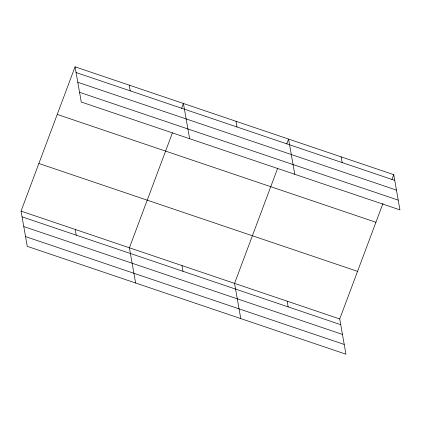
<?xml version="1.0" encoding="UTF-8"?>
<svg xmlns="http://www.w3.org/2000/svg" width="421" height="421" viewBox="0 0 421 421"><rect width="100%" height="100%" fill="white"/><g stroke="black" fill="none" stroke-linecap="round" stroke-linejoin="round"><path stroke-width="0.63" d="M382.999 203.359L339.731 318.965L345.941 354.187L27.26 246.338L21.05 211.116L75.059 66.813L393.74 174.662L399.95 209.884L81.269 102.035L75.059 66.813M172.442 132.789L129.4 247.785L135.609 283.007M181.583 108.365L183.414 103.482L189.624 138.704M277.607 168.379L234.565 283.375L240.775 318.597M286.748 143.956L288.574 139.072L294.784 174.294M391.914 179.546L393.74 174.662M76.069 72.528L394.745 180.377M77.785 82.263L396.466 190.113M79.553 92.299L398.234 200.143M57.235 114.433L375.916 222.283M38.874 163.495L357.555 271.345M21.05 211.116L339.731 318.965M22.055 216.831L340.736 324.68M23.776 226.566L342.452 334.416M25.544 236.602L344.22 344.446M341.157 156.87L342.168 162.58M287.148 301.173L288.153 306.883M235.992 121.28L237.002 126.989M181.983 265.583L182.993 271.292M129.236 85.147L130.242 90.862M75.227 229.45L76.233 235.165"/></g></svg>
